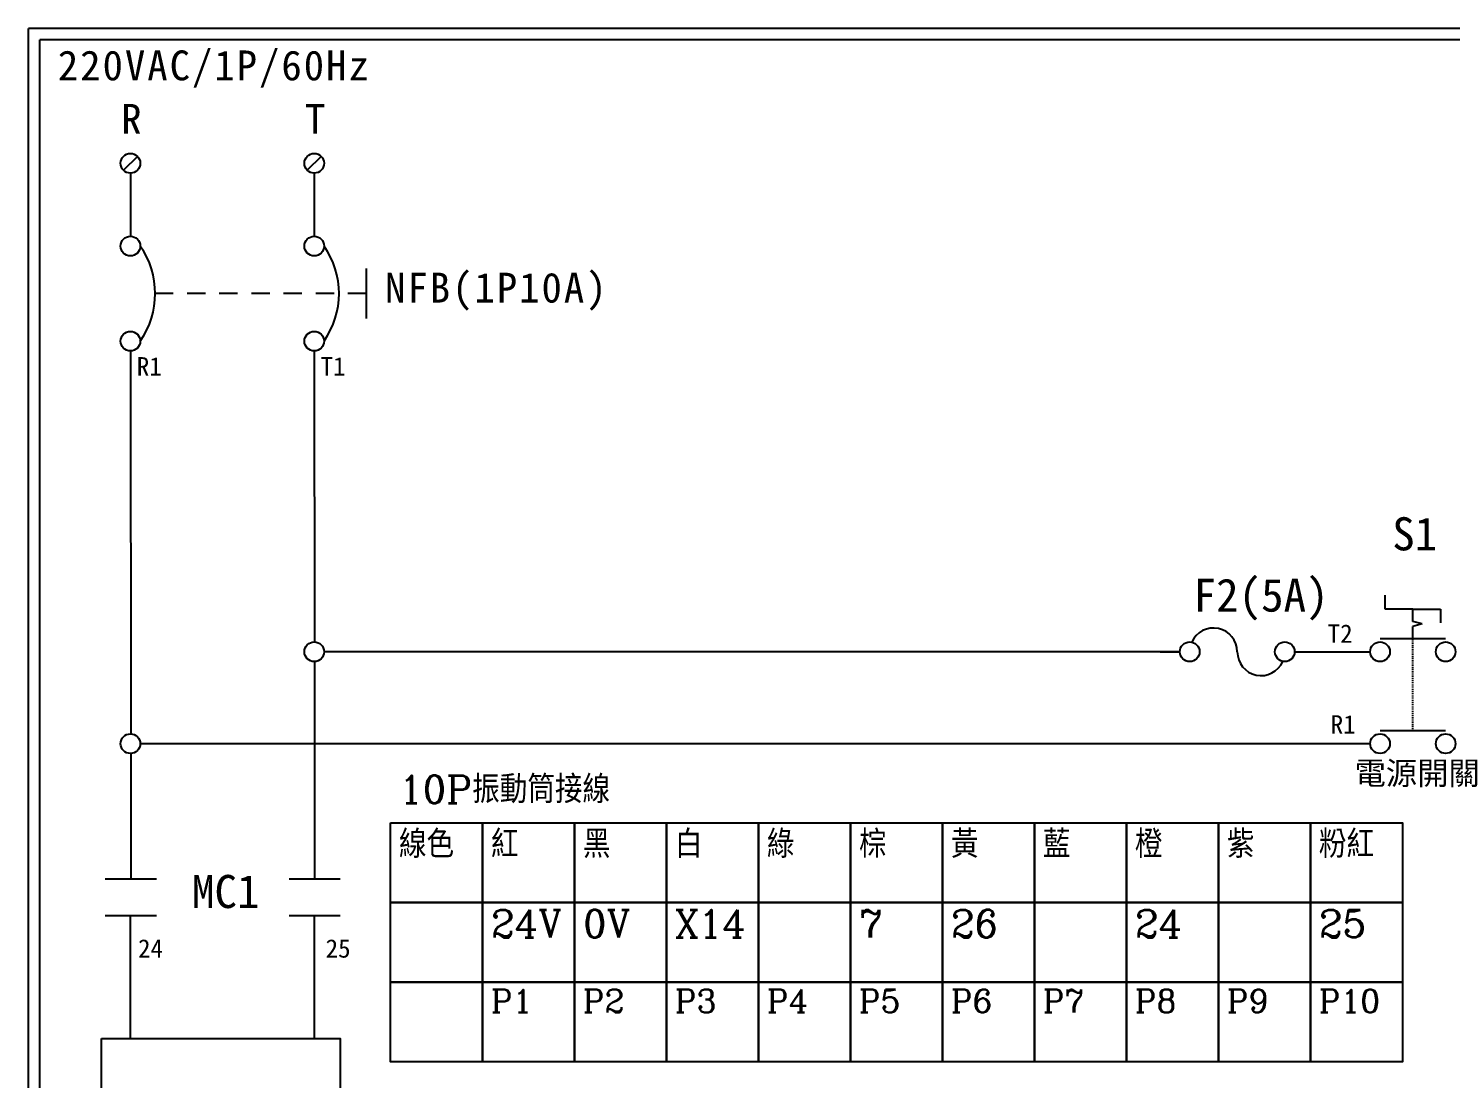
# Model space of a CAD drawing. Extents: x -24 to 263, y 255 to 459.
# Drawn here: x -23.6 to 131.2, y 345.1 to 459.4 of the extents above; entities that cross this region are included whole.
import ezdxf

# ---------------------------------------------------------------- set-up
doc = ezdxf.new("R2010")
doc.units = 0
doc.linetypes.add('DASHED', pattern=[0.2, 0.1, -0.1])
doc.linetypes.add('HIDDEN9', pattern=[3.5, 2, -1.5])
doc.layers.get('0').update_dxf_attribs({"linetype": 'CONTINUOUS'})
for name, color, linetype in [('7', 7, 'CONTINUOUS'), ('圖框層', 7, 'CONTINUOUS'), ('標尺寸層', 3, 'CONTINUOUS')]:
    doc.layers.add(name, color=color, linetype=linetype)
doc.styles.add('CNS', font='romanc.shx', dxfattribs={"bigfont": 'chineset.shx'})
doc.styles.add('STSL', font='KAIU.TTF')
doc.styles.add('標楷體', font='KAIU.TTF')

# ---------------------------------------------------------------- blocks, each defined once
blk = doc.blocks.new('FUSE')
at = {"color": 7}
for p, q in [((0, 0), (2.14, 0)), ((14.64, 0), (16.78, 0))]:
    blk.add_line(p, q, dxfattribs=at)
for centre in [(3.21, 0), (13.56, 0)]:
    blk.add_circle(centre, 1.07)
for centre, start, end in [((5.8, 0), 0, 156.116), ((10.98, 0), 180, 336.116)]:
    blk.add_arc(centre, 2.59, start, end, dxfattribs=at)

msp = doc.modelspace()

# ---------------------------------------------------------------- linework, layer by layer
for p, q in [((-11.73, 445.52), (-13.24, 444.01)), ((8.27, 445.52), (6.76, 444.01)), ((-12.49, 424.28), (-12.46, 382.67)), ((7.51, 424.28), (7.53, 392.67)), ((124.05, 396.25), (124.05, 397.75)), ((127.05, 396.25), (124.05, 396.25)), ((127.05, 396.25), (130.05, 396.25)), ((130.05, 396.25), (130.05, 394.75)), ((128.05, 394.64), (127.05, 394.9)), ((128.05, 394.64), (127.05, 394.37)), ((101.7, 391.6), (8.58, 391.6)), ((114.2, 391.6), (122.41, 391.6)), ((116.34, 391.6), (122.41, 391.6)), ((7.53, 390.53), (7.55, 366.88)), ((122.41, 381.6), (-11.42, 381.6)), ((-12.46, 380.53), (-12.44, 366.88)), ((-12.5, 362.9), (-12.5, 357.04)), ((7.5, 362.9), (7.5, 357.04)), ((-12.5, 357.04), (-12.5, 349.51)), ((7.5, 357.04), (7.5, 349.51))]:
    msp.add_line(p, q)
at = {"color": 7, "linetype": 'HIDDEN9'}
msp.add_line((13.18, 430.59), (-9.79, 430.59), dxfattribs=at)
for points in [[(15.8, 372.97), (25.81, 372.97), (25.81, 364.31), (15.8, 364.31)], [(25.81, 372.97), (35.82, 372.97), (35.82, 364.31), (25.81, 364.31)], [(35.82, 372.97), (45.83, 372.97), (45.83, 364.31), (35.82, 364.31)], [(45.83, 372.97), (55.84, 372.97), (55.84, 364.31), (45.83, 364.31)], [(55.84, 372.97), (65.85, 372.97), (65.85, 364.31), (55.84, 364.31)], [(65.85, 372.97), (75.86, 372.97), (75.86, 364.31), (65.85, 364.31)], [(75.86, 372.97), (85.87, 372.97), (85.87, 364.31), (75.86, 364.31)], [(85.87, 372.97), (95.88, 372.97), (95.88, 364.31), (85.87, 364.31)], [(95.88, 372.97), (105.89, 372.97), (105.89, 364.31), (95.88, 364.31)], [(105.89, 372.97), (115.9, 372.97), (115.9, 364.31), (105.89, 364.31)], [(115.9, 372.97), (125.91, 372.97), (125.91, 364.31), (115.9, 364.31)], [(15.8, 364.31), (25.81, 364.31), (25.81, 355.64), (15.8, 355.64)], [(25.81, 364.31), (35.82, 364.31), (35.82, 355.64), (25.81, 355.64)], [(35.82, 364.31), (45.83, 364.31), (45.83, 355.64), (35.82, 355.64)], [(45.83, 364.31), (55.84, 364.31), (55.84, 355.64), (45.83, 355.64)], [(55.84, 364.31), (65.85, 364.31), (65.85, 355.64), (55.84, 355.64)], [(65.85, 364.31), (75.86, 364.31), (75.86, 355.64), (65.85, 355.64)], [(75.86, 364.31), (85.87, 364.31), (85.87, 355.64), (75.86, 355.64)], [(85.87, 364.31), (95.88, 364.31), (95.88, 355.64), (85.87, 355.64)], [(95.88, 364.31), (105.89, 364.31), (105.89, 355.64), (95.88, 355.64)], [(105.89, 364.31), (115.9, 364.31), (115.9, 355.64), (105.89, 355.64)], [(115.9, 364.31), (125.91, 364.31), (125.91, 355.64), (115.9, 355.64)], [(15.8, 355.64), (25.81, 355.64), (25.81, 346.98), (15.8, 346.98)], [(25.81, 355.64), (35.82, 355.64), (35.82, 346.98), (25.81, 346.98)], [(35.82, 355.64), (45.83, 355.64), (45.83, 346.98), (35.82, 346.98)], [(45.83, 355.64), (55.84, 355.64), (55.84, 346.98), (45.83, 346.98)], [(55.84, 355.64), (65.85, 355.64), (65.85, 346.98), (55.84, 346.98)], [(65.85, 355.64), (75.86, 355.64), (75.86, 346.98), (65.85, 346.98)], [(75.86, 355.64), (85.87, 355.64), (85.87, 346.98), (75.86, 346.98)], [(85.87, 355.64), (95.88, 355.64), (95.88, 346.98), (85.87, 346.98)], [(95.88, 355.64), (105.89, 355.64), (105.89, 346.98), (95.88, 346.98)], [(105.89, 355.64), (115.9, 355.64), (115.9, 346.98), (105.89, 346.98)], [(115.9, 355.64), (125.91, 355.64), (125.91, 346.98), (115.9, 346.98)]]:
    msp.add_lwpolyline(points, close=True)
for centre in [(-12.49, 444.77), (7.51, 444.77), (-12.49, 435.76), (7.51, 435.76), (-12.49, 425.41), (7.51, 425.41), (7.51, 391.6), (-12.49, 381.6)]:
    msp.add_circle(centre, 1.07)
at = {"color": 7}
for centre in [(-18.84, 430.59), (1.16, 430.59)]:
    msp.add_arc(centre, 9.05, 325.1286, 34.8714, dxfattribs=at)
at = {"layer": '7'}
for p, q in [((127.05, 394.9), (127.05, 396.25)), ((127.05, 393.03), (127.05, 394.37)), ((123.48, 393.03), (130.62, 393.03)), ((123.48, 383.03), (130.62, 383.03))]:
    msp.add_line(p, q, dxfattribs=at)
at = {"layer": '7', "linetype": 'DASHED'}
msp.add_line((127.05, 383.03), (127.05, 393.03), dxfattribs=at)
at = {"layer": '7'}
for centre in [(123.48, 391.6), (130.62, 391.6), (123.48, 381.6), (130.62, 381.6)]:
    msp.add_circle(centre, 1.07, dxfattribs=at)
at = {"layer": '圖框層', "color": 7}
for p, q in [((263.42, 459.45), (-23.58, 459.45)), ((-23.58, 255.48), (-23.58, 459.45)), ((262.17, 458.2), (-22.33, 458.2)), ((-22.33, 256.73), (-22.33, 458.2))]:
    msp.add_line(p, q, dxfattribs=at)
at = {"layer": '標尺寸層', "color": 7}
for p, q in [((-12.49, 443.7), (-12.49, 436.84)), ((7.51, 443.7), (7.51, 436.84)), ((13.18, 433.32), (13.18, 427.86)), ((-12.49, 424.34), (-12.49, 424.28)), ((7.51, 424.34), (7.51, 424.28)), ((-15.23, 366.88), (-9.66, 366.88)), ((4.77, 366.88), (10.34, 366.88)), ((-15.23, 362.9), (-9.66, 362.9)), ((-12.5, 362.9), (-12.5, 357.04)), ((4.77, 362.9), (10.34, 362.9))]:
    msp.add_line(p, q, dxfattribs=at)
msp.add_lwpolyline([(-15.65, 349.51), (10.35, 349.51), (10.35, 332.13), (-15.65, 332.13)], close=True, dxfattribs=at)

# ---------------------------------------------------------------- block references
at = {"color": 7}
msp.add_blockref('FUSE', (99.56, 391.6), dxfattribs=at)

# ---------------------------------------------------------------- texts
at = {"color": 0, "char_height": 3.25, "style": '標楷體'}
for s, insert, width, attachment_point in [('\\pt6.5;{\\T1.1;220VAC/1P/60Hz}', (-20.38, 457.05), 35.213, 1), ('\\pt6.5;{\\T1.1;R}', (-13.49, 451.23), 2, 1), ('\\pt6.5;{\\T1.1;T}', (6.51, 451.23), 2, 1), ('\\pt6.5;{\\T1.1;NFB(1P10A)}', (27.38, 432.86), 24.6072, 2)]:
    msp.add_mtext(s, dxfattribs=dict(at, insert=insert, width=width, attachment_point=attachment_point))
at = {"attachment_point": 1}
for s, insert, char_height, width in [('{\\Fromanc,chineset|c136;10P振動筒接線}', (16.73, 378.13), 3, 28.0319), ('{\\Fromanc,chineset|c136;線色}', (16.73, 372.17), 3, 8.2913), ('{\\Fromanc,chineset|c136;紅}', (26.74, 372.17), 3, 8.2913), ('{\\Fromanc,chineset|c136;黑}', (36.75, 372.17), 3, 8.2913), ('{\\Fromanc,chineset|c136;白}', (46.76, 372.17), 3, 8.2913), ('{\\Fromanc,chineset|c136;綠}', (56.77, 372.17), 3, 8.2913), ('{\\Fromanc,chineset|c136;棕}', (66.78, 372.17), 3, 8.2913), ('{\\Fromanc,chineset|c136;黃}', (76.79, 372.17), 3, 8.2913), ('{\\Fromanc,chineset|c136;藍}', (86.8, 372.17), 3, 8.2913), ('{\\Fromanc,chineset|c136;橙}', (96.81, 372.17), 3, 8.2913), ('{\\Fromanc,chineset|c136;紫}', (106.82, 372.17), 3, 8.2913), ('{\\Fromanc,chineset|c136;粉紅}', (116.83, 372.17), 3, 8.2913), ('{\\Fromanc,chineset|c136;24V}', (26.74, 363.51), 3, 8.2913), ('{\\Fromanc,chineset|c136;0V}', (36.75, 363.51), 3, 8.2913), ('{\\Fromanc,chineset|c136;X14}', (46.76, 363.51), 3, 8.2913), ('{\\Fromanc,chineset|c136;7}', (66.78, 363.51), 3, 8.2913), ('{\\Fromanc,chineset|c136;26}', (76.79, 363.51), 3, 8.2913), ('{\\Fromanc,chineset|c136;24}', (96.81, 363.51), 3, 8.2913), ('{\\Fromanc,chineset|c136;25}', (116.83, 363.51), 3, 8.2913), ('{\\Fromanc,chineset|c136;P1}', (26.74, 354.84), 2.5, 8.2913), ('{\\Fromanc,chineset|c136;P2}', (36.75, 354.84), 2.5, 8.2913), ('{\\Fromanc,chineset|c136;P3}', (46.76, 354.84), 2.5, 8.2913), ('{\\Fromanc,chineset|c136;P4}', (56.77, 354.84), 2.5, 8.2913), ('{\\Fromanc,chineset|c136;P5}', (66.78, 354.84), 2.5, 8.2913), ('{\\Fromanc,chineset|c136;P6}', (76.79, 354.84), 2.5, 8.2913), ('{\\Fromanc,chineset|c136;P7}', (86.8, 354.84), 2.5, 8.2913), ('{\\Fromanc,chineset|c136;P8}', (96.81, 354.84), 2.5, 8.2913), ('{\\Fromanc,chineset|c136;P9}', (106.82, 354.84), 2.5, 8.2913), ('{\\Fromanc,chineset|c136;P10}', (116.83, 354.84), 2.5, 8.2913)]:
    msp.add_mtext(s, dxfattribs=dict(at, insert=insert, char_height=char_height, width=width))
at = {"layer": '圖框層', "color": 4, "style": 'STSL'}
for s, height, p in [('R1', 2, (-11.8, 421.67)), ('T1', 2, (8.2, 421.67)), ('S1', 3.6, (124.81, 402.64)), ('F2(5A)', 3.6, (103.19, 395.97)), ('T2', 2, (117.78, 392.58)), ('R1', 2, (118.11, 382.7)), ('MC1', 3.6, (-5.79, 363.71)), ('24', 2, (-11.66, 358.31)), ('25', 2, (8.75, 358.31))]:
    msp.add_text(s, height=height, dxfattribs=at).set_placement(p)
at = {"layer": '標尺寸層', "color": 7, "insert": (120.7, 379.64), "char_height": 2.5, "width": 14.0847, "attachment_point": 1, "style": 'CNS'}
msp.add_mtext('{\\fDFKai-SB|b0|i0|c136|p65;電源開關}', dxfattribs=at)

doc.saveas('drawing.dxf')
